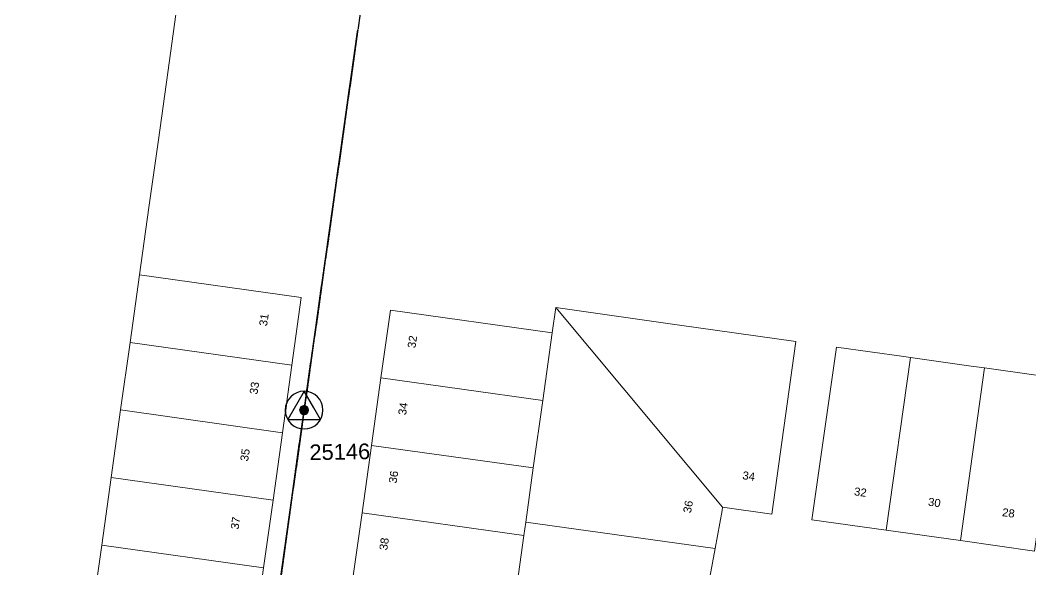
# Model space of a CAD drawing. Header units: metres. Extents: x 273078 to 274216, y 6095183 to 6095936.
# Drawn here: x 273690.5 to 273916.7, y 6095556.4 to 6095679.4 of the extents above; entities that cross this region are included whole.
import ezdxf
from ezdxf.enums import TextEntityAlignment as Align

# ---------------------------------------------------------------- set-up
doc = ezdxf.new("R2010")
doc.units = ezdxf.units.M
doc.linetypes.add('Cable Exist OH', pattern=[1, 1, 0])
doc.layers.get('0').update_dxf_attribs({"color": 6})
doc.layers.add('Cadastre Land Parcels_SP_EXT', color=9, linetype='Continuous', lineweight=5)
for name, color, linetype in [('Mains_HV_EXT', 7, 'Continuous'), ('Mains_LV_EXT', 7, 'Continuous'), ('Mains_SL_EXT', 7, 'Continuous'), ('OH_Details_SP_MISC', 7, 'Continuous'), ('Sub_SP_TR_HV_LV_EXT', 7, 'Continuous'), ('SupportsOH_SP_TR_HV_LV_SL_EXT', 7, 'Continuous')]:
    doc.layers.add(name, color=color, linetype=linetype)
doc.styles.add('POLE_LABEL', font='arial.ttf')
doc.styles.get("Standard").update_dxf_attribs({"font": 'arial.ttf'})

# ---------------------------------------------------------------- blocks, each defined once
blk = doc.blocks.new('SUB_POLE_EXT')
blk.add_wipeout([(0, 4.22), (0.42, 4.2), (0.83, 4.14), (1.21, 4.05), (1.62, 3.9), (1.99, 3.72), (2.35, 3.51), (2.68, 3.26), (2.99, 2.99), (3.28, 2.66), (3.52, 2.34), (3.76, 1.92), (3.9, 1.62), (4.04, 1.23), (4.18, 0.63), (4.22, 0), (4.18, -0.61), (4.06, -1.15), (3.9, -1.62), (3.58, -2.24), (3.22, -2.73), (2.97, -3.01), (2.68, -3.26), (2.36, -3.5), (2, -3.72), (1.64, -3.89), (1.25, -4.03), (0.82, -4.14), (0.42, -4.2), (0, -4.22), (-0.41, -4.2), (-0.8, -4.15), (-1.21, -4.05), (-1.62, -3.9), (-1.99, -3.73), (-2.35, -3.51), (-2.68, -3.26), (-2.96, -3.02), (-3.23, -2.72), (-3.51, -2.35), (-3.71, -2.01), (-3.91, -1.6), (-4.05, -1.21), (-4.16, -0.76), (-4.22, -0.14), (-4.21, 0.39), (-4.14, 0.83), (-4.03, 1.27), (-3.9, 1.63), (-3.71, 2.02), (-3.5, 2.37), (-3.28, 2.67), (-2.99, 2.99), (-2.68, 3.27), (-2.33, 3.52), (-1.98, 3.73), (-1.63, 3.9), (-1.2, 4.05), (-0.78, 4.15), (-0.4, 4.21)])
blk.add_line((2.16, 0.48), (2.16, 0.48, 0))
blk.add_lwpolyline([(-4.22, 0, 1), (4.22, 0, 1)], format="xyb", close=True)
blk.add_lwpolyline([(2.14, 0.52), (0, 4.22), (-3.66, -2.11), (3.66, -2.11)], close=True)
for tag, height, flags, p in [('ASSET_NUM', 3.5, 8, (2, 2)), ('STREET_CODE', 0.2, 9, (1.5, 0)), ('CONSTRUCTED_VOLTAGE', 0.2, 9, (1.5, -0.2)), ('OPERATING_VOLTAGE', 0.2, 9, (1.5, -0.6)), ('OPERATED_BY', 0.2, 9, (1.5, -0.8)), ('ORIENTATION', 0.2, 9, (1.5, -1.2)), ('OWNED_BY', 0.2, 9, (1.5, -1.4)), ('SECONDARY_VOLTAGE', 0.2, 9, (1.5, -1.6)), ('STATE', 0.2, 9, (1.5, -1.8)), ('SUBSTATION_TYPE', 0.2, 9, (1.5, -2)), ('NO_PHASES', 0.2, 9, (1.5, -0.4)), ('MAINTAINED_BY', 0.2, 9, (1.5, -1)), ('USAGE', 0.2, 9, (1.5, -2.2)), ('STREETNAME', 0.2, 9, (1.5, -2.8)), ('SUBURB', 0.2, 9, (1.5, -3)), ('Z', 0.2, 1, (1.5, -3.4)), ('LEGEND', 0.2, 9, (1.5, -2.4)), ('LOCATION', 0.2, 9, (1.5, -2.6)), ('NOTES', 0.2, 9, (1.5, -3.2))]:
    blk.add_attdef(tag, text='', height=height, dxfattribs=dict(flags=flags)).set_placement(p, align=Align.MIDDLE_LEFT)
blk = doc.blocks.new('POLE_EXT')
blk.add_hatch(color=256).paths.add_polyline_path([(-1, 0, 1), (1, 0, 1)])
blk.add_lwpolyline([(-1, 0, 1), (1, 0, 1)], format="xyb", close=True)
for tag, height, flags, p in [('pNumber', 2.5, 8, (-17.84, 2.07)), ('OWNED_BY', 0.2, 9, (1.35, -0.4)), ('SPECIAL_USE', 0.2, 9, (1.35, -0.8)), ('STATE', 0.2, 9, (1.35, -1)), ('cLV', 0.2, 9, (1.35, -1.4)), ('hDepth', 0.2, 9, (1.35, -1.6)), ('hDia', 0.2, 9, (1.35, -1.8)), ('cHV', 0.2, 9, (1.35, -2)), ('PARENT', 0.2, 9, (1.35, -0.6)), ('USAGE', 0.2, 9, (1.35, -1.2)), ('LBRACKET', 0.2, 9, (1.35, -2.2)), ('cLinedev', 0.2, 9, (1.35, -3.4)), ('pExisting', 0.2, 9, (1.35, -3.8)), ('pFooting', 0.2, 9, (1.35, -4.4)), ('pNew', 0.2, 9, (1.35, -4.6)), ('LExisting', 0.2, 9, (1.35, -2.4)), ('LANTNUMBER', 0.2, 9, (1.35, -2.6)), ('LOther', 0.2, 9, (1.35, -2.8)), ('LRemove', 0.2, 9, (1.35, -3)), ('LEGEND', 0.2, 9, (1.35, -3.2)), ('LOCATION', 0.2, 9, (1.35, -3.6)), ('PFNUMBER', 0.2, 9, (1.35, -4)), ('NEWPFNUMBER', 0.2, 9, (1.35, -4.2)), ('pRelocate', 0.2, 9, (1.35, -5)), ('pRemove', 0.2, 9, (1.35, -5.2)), ('pReplace', 0.2, 9, (1.35, -5.4)), ('pStay', 0.2, 9, (1.35, -5.6)), ('pType', 0.2, 9, (1.35, -5.8)), ('cspan', 0.2, 9, (1.35, -6)), ('STREETNAME', 0.2, 9, (1.35, -6.2)), ('SUBURB', 0.2, 9, (1.35, -6.4)), ('NOTES', 0.2, 9, (1.35, -6.6)), ('MAINTAINED_BY', 0.2, 9, (1.36, -6.81)), ('OPERATED_BY', 0.2, 9, (1.36, -7.01))]:
    blk.add_attdef(tag, text='', height=height, dxfattribs=dict(flags=flags)).set_placement(p, align=Align.MIDDLE_LEFT)
at = {"style": 'POLE_LABEL'}
for tag, height, flags, p in [('ASSET_NUM', 2.5, 8, (2, 2)), ('STRUCTURE_PLANT_NUMBER', 0.2, 9, (1.35, 0.03)), ('STREET_CODE', 0.2, 9, (1.35, -0.2))]:
    blk.add_attdef(tag, text='', height=height, dxfattribs=dict(at, flags=flags)).set_placement(p, align=Align.MIDDLE_LEFT)
at = {"flags": 1}
blk.add_attdef('Z', (1.35, -7.33), '', height=0.2, dxfattribs=at)

msp = doc.modelspace()

# ---------------------------------------------------------------- linework, layer by layer
at = {"layer": 'Cadastre Land Parcels_SP_EXT', "linetype": 'Continuous'}
msp.add_lwpolyline([(273682.16, 6095533.04), (273697.38, 6095530.91), (273704.23, 6095529.95), (273704.49, 6095531.75), (273704.49, 6095531.75), (273706.6, 6095546.87), (273708.71, 6095561.98), (273710.82, 6095577.1), (273712.94, 6095592.21), (273715.05, 6095607.33), (273717.16, 6095622.44), (273719.27, 6095637.56), (273721.38, 6095652.67), (273723.5, 6095667.78), (273725.61, 6095682.9)], dxfattribs=at)
for points in [[(273753.39, 6095617.35), (273717.16, 6095622.44), (273715.05, 6095607.33), (273751.28, 6095602.23), (273753.39, 6095617.35)], [(273809.55, 6095609.47), (273773.32, 6095614.52), (273771.2, 6095599.4), (273807.44, 6095594.35), (273809.55, 6095609.47)], [(273847.58, 6095569.72), (273847.71, 6095570.46), (273810.35, 6095615.12), (273809.55, 6095609.47), (273807.44, 6095594.35), (273805.32, 6095579.23), (273803.62, 6095567.08), (273846.01, 6095561.2), (273847.58, 6095569.72)], [(273864.11, 6095607.56), (273837.52, 6095611.3), (273810.35, 6095615.12), (273847.71, 6095570.46), (273858.72, 6095568.91), (273864.11, 6095607.56)], [(273889.76, 6095603.96), (273888.26, 6095604.17), (273873.17, 6095606.29), (273867.72, 6095567.64), (273884.33, 6095565.31), (273889.76, 6095603.96)], [(273906.37, 6095601.63), (273903.36, 6095602.05), (273889.76, 6095603.96), (273884.33, 6095565.31), (273900.94, 6095562.98), (273906.37, 6095601.63)], [(273922.98, 6095599.29), (273918.45, 6095599.93), (273906.37, 6095601.63), (273900.94, 6095562.98), (273917.54, 6095560.64), (273922.98, 6095599.29)], [(273747.06, 6095572), (273710.82, 6095577.1), (273708.71, 6095561.98), (273744.94, 6095556.89), (273747.06, 6095572)], [(273803.21, 6095564.11), (273766.98, 6095569.17), (273764.86, 6095554.05), (273801.09, 6095549), (273803.21, 6095564.11)], [(273846.01, 6095561.2), (273803.62, 6095567.08), (273803.21, 6095564.11), (273801.09, 6095549), (273842.69, 6095543.19), (273846.01, 6095561.2)], [(273744.94, 6095556.89), (273708.71, 6095561.98), (273706.6, 6095546.87), (273742.83, 6095541.78), (273744.94, 6095556.89)]]:
    msp.add_lwpolyline(points, close=True, dxfattribs=at)

# ---------------------------------------------------------------- block references
at = {"layer": 'Sub_SP_TR_HV_LV_EXT'}
ref = msp.add_blockref('SUB_POLE_EXT', (273754.02, 6095592.18), dxfattribs=at)
ref.add_attrib('ASSET_NUM', '25146', dxfattribs={"layer": '0', "height": 3.5, "rotation": 1}).set_placement((273768.8, 6095582.97), align=Align.MIDDLE_RIGHT)

# ---------------------------------------------------------------- texts
at = {"layer": 'Cadastre Land Parcels_SP_EXT'}
for s, rotation, p in [('31', 81.51, (273745.69, 6095610.87)), ('32', 81.5099, (273778.92, 6095605.96)), ('33', 81.5101, (273743.56, 6095595.61)), ('34', 81.51, (273776.82, 6095590.96)), ('35', 81.5101, (273741.46, 6095580.63)), ('36', 81.51, (273774.7, 6095575.7)), ('34', 352.1055, (273852.06, 6095576.74)), ('32', 352.1052, (273877.05, 6095573.14)), ('36', 79.0815, (273840.59, 6095569.02)), ('30', 352.1051, (273893.62, 6095570.81)), ('28', 352.1051, (273910.21, 6095568.48)), ('37', 81.5097, (273739.33, 6095565.39)), ('38', 81.5099, (273772.6, 6095560.72))]:
    msp.add_text(s, height=1.8, rotation=rotation, dxfattribs=at).set_placement(p)

# ---------------------------------------------------------------- next in the draw order: linework, layer by layer
at = {"layer": 'Cadastre Land Parcels_SP_EXT', "linetype": 'Continuous'}
for points in [[(273751.28, 6095602.23), (273715.05, 6095607.33), (273712.94, 6095592.21), (273749.17, 6095587.12), (273751.28, 6095602.23)], [(273807.44, 6095594.35), (273771.2, 6095599.4), (273769.09, 6095584.28), (273805.32, 6095579.23), (273807.44, 6095594.35)], [(273749.17, 6095587.12), (273712.94, 6095592.21), (273710.82, 6095577.1), (273747.06, 6095572), (273749.17, 6095587.12)], [(273803.62, 6095567.08), (273805.32, 6095579.23), (273769.09, 6095584.28), (273766.98, 6095569.17), (273803.21, 6095564.11), (273803.62, 6095567.08)]]:
    msp.add_lwpolyline(points, close=True, dxfattribs=at)
at = {"layer": 'Mains_HV_EXT', "linetype": 'Cable Exist OH'}
for points in [[(273772.31, 6095722.07), (273766.06, 6095677.35), (273759.6, 6095631.64), (273754.02, 6095592.2)], [(273754.02, 6095592.2), (273742.89, 6095513.33)]]:
    msp.add_lwpolyline(points, dxfattribs=at)
at = {"layer": 'Mains_LV_EXT', "linetype": 'Cable Exist OH'}
for points in [[(273759.6, 6095631.64), (273754.02, 6095592.18)], [(273754.02, 6095592.18), (273748.01, 6095549.07)]]:
    msp.add_lwpolyline(points, dxfattribs=at)
at = {"layer": 'Mains_SL_EXT', "linetype": 'Cable Exist OH'}
msp.add_lwpolyline([(273736.55, 6095472.2), (273742.85, 6095513.28), (273748.01, 6095549.07), (273754.02, 6095592.18), (273759.6, 6095631.64), (273766.06, 6095677.35)], dxfattribs=at)
at = {"layer": 'OH_Details_SP_MISC', "color": 7, "linetype": 'Continuous', "flags": 128}
msp.add_lwpolyline([(273736.57, 6095472.28), (273742.89, 6095513.36), (273748.01, 6095549.07), (273754.02, 6095592.2), (273766.06, 6095677.35)], dxfattribs=at)

# ---------------------------------------------------------------- next in the draw order: block references
at = {"layer": 'SupportsOH_SP_TR_HV_LV_SL_EXT'}
msp.add_blockref('POLE_EXT', (273754.02, 6095592.18), dxfattribs=at)

doc.saveas('drawing.dxf')
